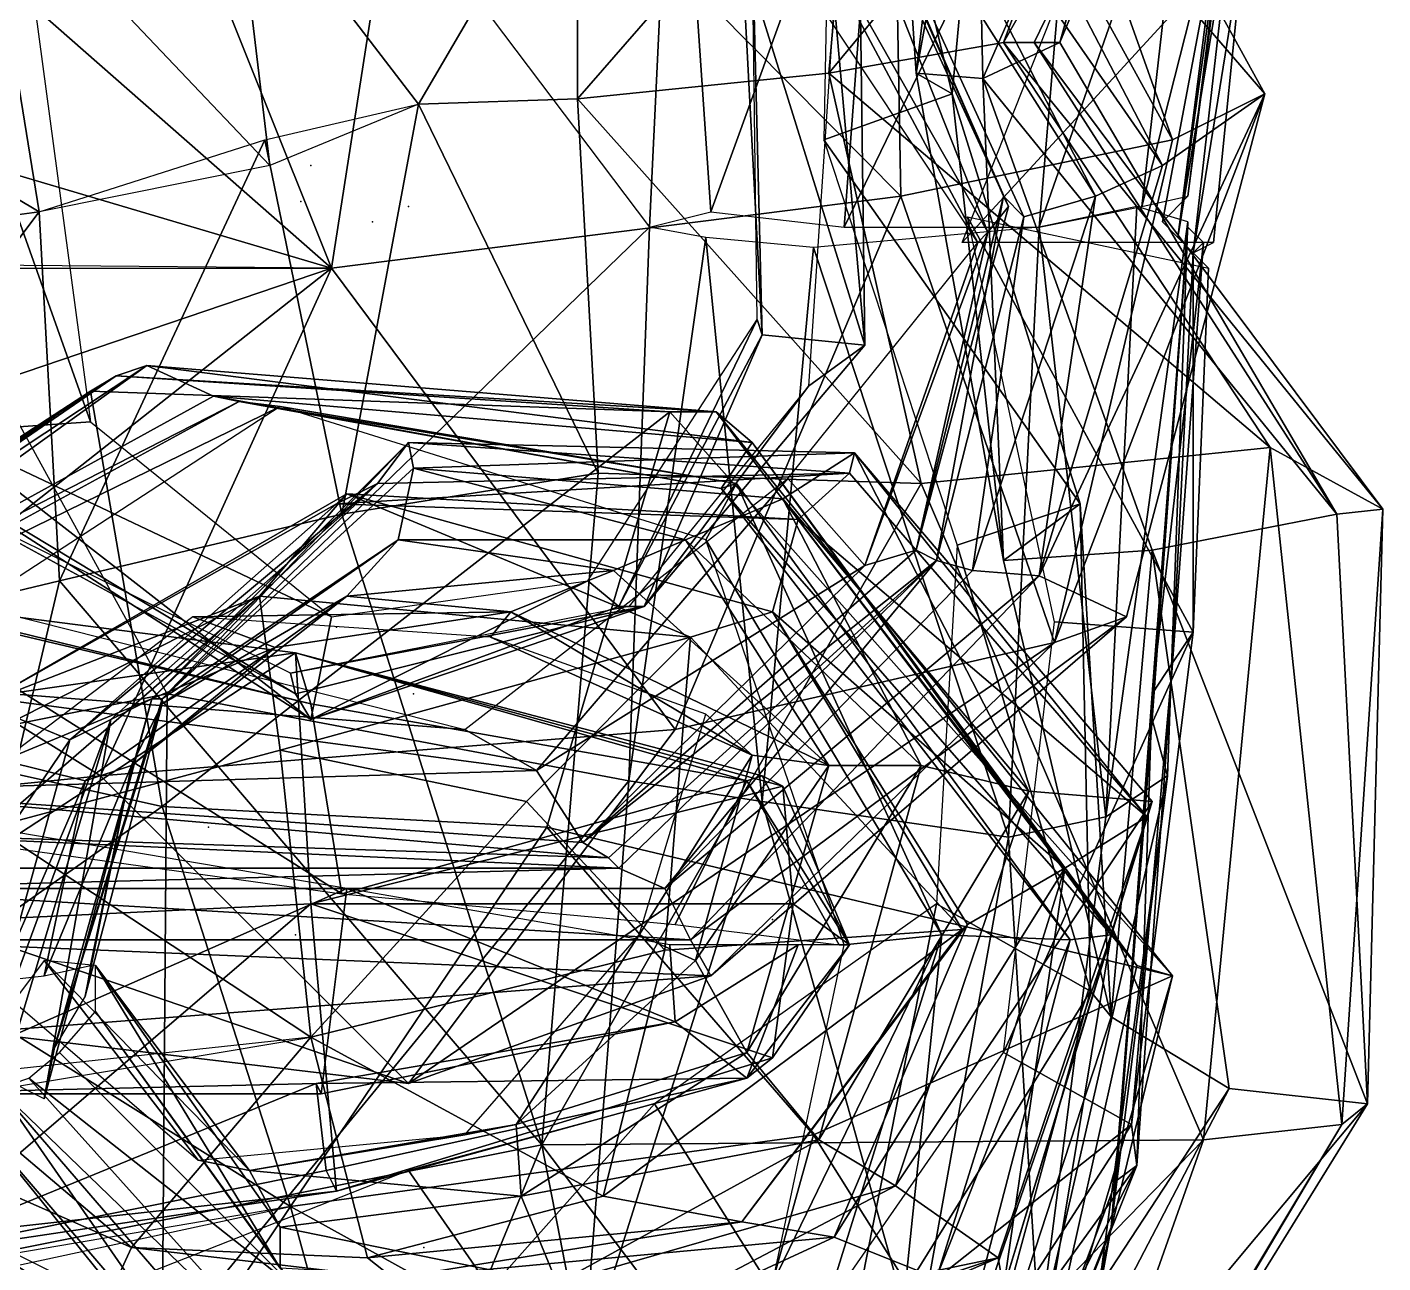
# Model space of a CAD drawing. Extents: x 4.9 to 9.1, y -6.1 to 13.5.
# Drawn here: x 7.308 to 7.7486, y 4.8101 to 5.2118 of the extents above; entities that cross this region are included whole.
import ezdxf

# ---------------------------------------------------------------- set-up
doc = ezdxf.new("R2010")
doc.units = 0
doc.layers.get('0').update_dxf_attribs({"linetype": 'CONTINUOUS'})

msp = doc.modelspace()

# ---------------------------------------------------------------- linework, layer by layer
at = {"color": 0}
for p in [(7.40024, 5.1668, -0.515), (7.40024, 5.1668, -0.51333), (7.39691, 5.15514, -0.46833), (7.39691, 5.15514, -0.46833), (7.43191, 5.15347, 0.91333), (7.43191, 5.15347, 0.91333), (7.43191, 5.15347, 0.91333), (7.43191, 5.15347, 0.91333), (7.42024, 5.14847, 0.68), (7.42024, 5.14847, 0.68), (7.40857, 5.0168, -2.505), (7.43357, 4.99513, 0.91167), (7.36691, 4.9518, -1.12), (7.36691, 4.9518, -1.12), (7.39191, 4.9318, -3.86333), (7.39191, 4.9318, -3.86333), (7.39191, 4.9318, -4.08667), (7.39857, 4.9318, -3.84833), (7.39857, 4.9318, -3.84833), (7.55024, 4.9218, -4.08667), (7.39524, 4.9168, -2.51333), (7.39524, 4.9168, -2.51333), (7.42191, 4.91513, -2.49833), (7.42191, 4.91513, -2.49833), (7.43691, 4.81513, -2.49)]:
    msp.add_point(p, dxfattribs=at)
for points in [[(7.61024, 5.3718, 1.23167), (7.58857, 5.3418, 1.33667), (7.68024, 5.17514, 1.32833)], [(7.59524, 5.32347, 1.17), (7.61024, 5.3718, 1.23167), (7.71024, 5.19014, 1.23167)], [(7.68024, 5.17514, 1.32833), (7.71024, 5.19014, 1.23167), (7.61024, 5.3718, 1.23167)], [(7.23857, 5.36013, 0.61833), (7.25191, 5.18014, 0.64833), (7.37191, 5.33013, 0.75667)], [(7.60857, 5.19014, -0.53333), (7.57024, 5.35013, -0.29833), (7.56691, 5.17514, -0.34333)], [(7.57024, 5.35013, -0.29833), (7.60857, 5.19014, -0.53333), (7.62191, 5.33347, -0.53333)], [(7.61524, 5.3518, -0.855), (7.58691, 5.34513, -0.68), (7.59691, 5.1968, -0.68833)], [(7.59691, 5.1968, -0.68833), (7.61857, 5.19514, -0.855), (7.61524, 5.3518, -0.855)], [(7.67857, 5.3318, -1.02667), (7.61524, 5.3518, -0.855), (7.61857, 5.19514, -0.855)], [(7.62191, 5.33347, -0.53333), (7.59691, 5.1968, -0.68833), (7.58691, 5.34513, -0.68)], [(7.58857, 5.3418, 1.33667), (7.43524, 5.31513, 1.51833), (7.59191, 5.1568, 1.49)], [(7.59191, 5.1568, 1.49), (7.68024, 5.17514, 1.32833), (7.58857, 5.3418, 1.33667)], [(7.59691, 5.1968, -0.68833), (7.62191, 5.33347, -0.53333), (7.60857, 5.19014, -0.53333)], [(7.61857, 5.19514, -0.855), (7.64357, 5.2068, -1.04333), (7.67857, 5.3318, -1.02667)], [(7.69357, 5.3268, -1.19), (7.67857, 5.3318, -1.02667), (7.64357, 5.2068, -1.04333)], [(7.51857, 5.3218, 0.70667), (7.37191, 5.33013, 0.75667), (7.51024, 5.1468, 0.70167)], [(7.62524, 5.2068, -1.24), (7.69357, 5.3268, -1.19), (7.63524, 5.2068, -1.18333)], [(7.69357, 5.3268, -1.19), (7.62524, 5.2068, -1.24), (7.66524, 5.31347, -1.30167)], [(7.64357, 5.2068, -1.04333), (7.63524, 5.2068, -1.18333), (7.69357, 5.3268, -1.19)], [(7.57191, 5.31847, 1.115), (7.59524, 5.32347, 1.17), (7.67691, 5.1668, 1.17167)], [(7.71024, 5.19014, 1.23167), (7.67691, 5.1668, 1.17167), (7.59524, 5.32347, 1.17)], [(7.51024, 5.1468, 0.70167), (7.53024, 5.1518, 0.68667), (7.51857, 5.3218, 0.70667)], [(7.58524, 5.30347, 0.66), (7.51857, 5.3218, 0.70667), (7.53024, 5.1518, 0.68667)], [(7.56024, 5.3068, 1.05833), (7.57191, 5.31847, 1.115), (7.65524, 5.1568, 1.115)], [(7.67691, 5.1668, 1.17167), (7.65524, 5.1568, 1.115), (7.57191, 5.31847, 1.115)], [(7.24691, 5.2218, 0.875), (7.26357, 5.20847, 1.00667), (7.35524, 5.3168, 0.985)], [(7.40691, 5.13347, 1.57833), (7.33357, 5.3168, 1.52833), (7.27024, 5.25347, 1.55333)], [(7.40691, 5.13347, 1.57833), (7.43524, 5.31513, 1.51833), (7.33357, 5.3168, 1.52833)], [(7.40691, 5.13347, 1.57833), (7.59191, 5.1568, 1.49), (7.43524, 5.31513, 1.51833)], [(7.56857, 5.1968, -1.32333), (7.66524, 5.31347, -1.30167), (7.62524, 5.2068, -1.24)], [(7.66524, 5.31347, -1.30167), (7.56857, 5.1968, -1.32333), (7.57691, 5.2918, -1.38)], [(7.55691, 5.30513, 1.005), (7.62024, 5.14514, 0.985), (7.53691, 5.2918, 0.96)], [(7.62024, 5.14514, 0.985), (7.55691, 5.30513, 1.005), (7.62691, 5.15347, 1.00667)], [(7.56024, 5.30513, 1.03167), (7.62691, 5.15347, 1.00667), (7.55691, 5.30513, 1.005)], [(7.56024, 5.3068, 1.05833), (7.62524, 5.1568, 1.03167), (7.56024, 5.30513, 1.03167)], [(7.62524, 5.1568, 1.03167), (7.56024, 5.3068, 1.05833), (7.63191, 5.15014, 1.05)], [(7.65524, 5.1568, 1.115), (7.63191, 5.15014, 1.05), (7.56024, 5.3068, 1.05833)], [(7.62691, 5.15347, 1.00667), (7.56024, 5.30513, 1.03167), (7.62524, 5.1568, 1.03167)], [(7.57357, 5.1468, 0.64667), (7.63691, 5.1468, 0.55167), (7.65024, 5.30513, 0.55667)], [(7.65024, 5.30513, 0.55667), (7.58524, 5.30347, 0.66), (7.57357, 5.1468, 0.64667)], [(7.68524, 5.28513, 0.45), (7.65024, 5.30513, 0.55667), (7.63691, 5.1468, 0.55167)], [(7.53024, 5.1518, 0.68667), (7.57357, 5.1468, 0.64667), (7.58524, 5.30347, 0.66)], [(7.48691, 5.18847, -1.36), (7.57691, 5.2918, -1.38), (7.56857, 5.1968, -1.32333)], [(7.57691, 5.2918, -1.38), (7.48691, 5.18847, -1.36), (7.48691, 5.27513, -1.415)], [(7.53691, 5.2918, 0.96), (7.61691, 5.1418, 0.98333), (7.52524, 5.28013, 0.93667)], [(7.61691, 5.1418, 0.98333), (7.53691, 5.2918, 0.96), (7.62024, 5.14514, 0.985)], [(7.63691, 5.1468, 0.55167), (7.67024, 5.15347, 0.43), (7.68524, 5.28513, 0.45)], [(7.70024, 5.2718, 0.26833), (7.68524, 5.28513, 0.45), (7.67024, 5.15347, 0.43)], [(7.43524, 5.1868, -1.35833), (7.37524, 5.26514, -1.42), (7.48691, 5.27513, -1.415)], [(7.43524, 5.1868, -1.35833), (7.48691, 5.27513, -1.415), (7.48691, 5.18847, -1.36)], [(7.67024, 5.15347, 0.43), (7.68524, 5.1568, 0.27333), (7.70024, 5.2718, 0.26833)], [(7.69857, 5.26347, 0.08), (7.70024, 5.2718, 0.26833), (7.68524, 5.1568, 0.27333)], [(7.15857, 5.24347, -1.33167), (7.29357, 5.26514, -1.40667), (7.31191, 5.1518, -1.34667)], [(7.38691, 5.1668, -1.36), (7.31191, 5.1518, -1.34667), (7.29357, 5.26514, -1.40667)], [(7.29357, 5.26514, -1.40667), (7.37524, 5.26514, -1.42), (7.38691, 5.1668, -1.36)], [(7.43524, 5.1868, -1.35833), (7.38691, 5.1668, -1.36), (7.37524, 5.26514, -1.42)], [(7.70357, 5.2418, -0.28667), (7.61191, 5.1418, -0.38333), (7.66191, 5.26847, -0.38833)], [(7.68191, 5.14347, -0.06), (7.69857, 5.26347, 0.08), (7.67691, 5.14847, 0.07333)], [(7.68524, 5.1568, 0.27333), (7.67691, 5.14847, 0.07333), (7.69857, 5.26347, 0.08)], [(7.69857, 5.26347, 0.08), (7.68191, 5.14347, -0.06), (7.69691, 5.26014, -0.06)], [(7.70024, 5.25514, -0.155), (7.69691, 5.26014, -0.06), (7.68191, 5.14347, -0.06)], [(7.40691, 5.13347, 1.57833), (7.27024, 5.25347, 1.55333), (7.22691, 5.1868, 1.56667)], [(7.68191, 5.14347, -0.06), (7.68691, 5.13847, -0.16333), (7.70024, 5.25514, -0.155)], [(7.70357, 5.2418, -0.28667), (7.70024, 5.25514, -0.155), (7.68691, 5.13847, -0.16333)], [(7.31191, 5.1518, -1.34667), (7.17691, 5.13347, -1.32333), (7.15857, 5.24347, -1.33167)], [(7.27357, 5.23847, 0.715), (7.30691, 5.24514, 0.58667), (7.32857, 5.08347, 0.58167)], [(7.32857, 5.08347, 0.58167), (7.28024, 5.08014, 0.72667), (7.27357, 5.23847, 0.715)], [(7.54357, 5.2418, 0.62667), (7.54024, 5.2368, 0.74), (7.54691, 5.1118, 0.74333)], [(7.54691, 5.1118, 0.74333), (7.54524, 5.1168, 0.625), (7.54357, 5.2418, 0.62667)], [(7.61191, 5.1418, -0.38333), (7.70357, 5.2418, -0.28667), (7.69357, 5.1418, -0.28667)], [(7.68691, 5.13847, -0.16333), (7.69357, 5.1418, -0.28667), (7.70357, 5.2418, -0.28667)], [(7.54024, 5.2368, 0.74), (7.57857, 5.23347, 0.885), (7.58024, 5.10847, 0.87667)], [(7.58024, 5.10847, 0.87667), (7.54691, 5.1118, 0.74333), (7.54024, 5.2368, 0.74)], [(7.57024, 5.22014, 0.98), (7.58024, 5.10847, 0.87667), (7.57857, 5.23347, 0.885)], [(7.58024, 5.10847, 0.87667), (7.57024, 5.22014, 0.98), (7.56191, 5.09514, 0.97333)], [(7.56857, 5.1968, -1.32333), (7.62524, 5.2068, -1.24), (7.71191, 5.07514, -1.28667)], [(7.61857, 5.19514, -0.855), (7.73357, 5.05347, -1.02333), (7.64357, 5.2068, -1.04333)], [(7.62524, 5.2068, -1.24), (7.63524, 5.2068, -1.18333), (7.74857, 5.05513, -1.185)], [(7.74857, 5.05513, -1.185), (7.71191, 5.07514, -1.28667), (7.62524, 5.2068, -1.24)], [(7.63524, 5.2068, -1.18333), (7.64357, 5.2068, -1.04333), (7.73357, 5.05347, -1.02333)], [(7.73357, 5.05347, -1.02333), (7.74857, 5.05513, -1.185), (7.63524, 5.2068, -1.18333)], [(7.48691, 5.18847, -1.36), (7.56857, 5.1968, -1.32333), (7.59857, 5.06347, -1.39333)], [(7.71191, 5.07514, -1.28667), (7.59857, 5.06347, -1.39333), (7.56857, 5.1968, -1.32333)], [(7.60857, 5.19014, -0.53333), (7.62524, 5.03847, -0.69), (7.59691, 5.1968, -0.68833)], [(7.61857, 5.19514, -0.855), (7.59691, 5.1968, -0.68833), (7.62524, 5.03847, -0.69)], [(7.62524, 5.03847, -0.69), (7.67357, 5.0418, -0.84333), (7.61857, 5.19514, -0.855)], [(7.73357, 5.05347, -1.02333), (7.61857, 5.19514, -0.855), (7.67357, 5.0418, -0.84333)], [(7.56691, 5.17514, -0.34333), (7.65024, 5.0568, -0.54333), (7.60857, 5.19014, -0.53333)], [(7.62524, 5.03847, -0.69), (7.60857, 5.19014, -0.53333), (7.65024, 5.0568, -0.54333)], [(7.71024, 5.19014, 1.23167), (7.63691, 5.03347, 1.16333), (7.67691, 5.1668, 1.17167)], [(7.63691, 5.03347, 1.16333), (7.71024, 5.19014, 1.23167), (7.66524, 5.02013, 1.24)], [(7.64191, 5.0118, 1.34833), (7.66524, 5.02013, 1.24), (7.71024, 5.19014, 1.23167)], [(7.71024, 5.19014, 1.23167), (7.68024, 5.17514, 1.32833), (7.64191, 5.0118, 1.34833)], [(7.40691, 5.13347, 1.57833), (7.22691, 5.1868, 1.56667), (7.21524, 5.13347, 1.56333)], [(7.43524, 5.1868, -1.35833), (7.41024, 5.05347, -1.41), (7.38524, 5.17514, -1.35833)], [(7.43524, 5.1868, -1.35833), (7.49357, 5.0668, -1.41667), (7.41024, 5.05347, -1.41)], [(7.43524, 5.1868, -1.35833), (7.48691, 5.18847, -1.36), (7.49357, 5.0668, -1.41667)], [(7.59857, 5.06347, -1.39333), (7.49357, 5.0668, -1.41667), (7.48691, 5.18847, -1.36)], [(7.20357, 4.96513, 0.63167), (7.35357, 4.99513, 0.74833), (7.25191, 5.18014, 0.64833)], [(7.38524, 5.17514, -1.35833), (7.31857, 5.0318, -1.40333), (7.31191, 5.1518, -1.34667)], [(7.31857, 5.0318, -1.40333), (7.38524, 5.17514, -1.35833), (7.41024, 5.05347, -1.41)], [(7.65024, 5.0568, -0.54333), (7.56691, 5.17514, -0.34333), (7.61024, 5.04347, -0.33833)], [(7.59191, 5.1568, 1.49), (7.64191, 5.0118, 1.34833), (7.68024, 5.17514, 1.32833)], [(7.65524, 5.1568, 1.115), (7.67691, 5.1668, 1.17167), (7.63691, 5.03347, 1.16333)], [(7.40691, 5.13347, 1.57833), (7.51857, 4.98347, 1.48333), (7.59191, 5.1568, 1.49)], [(7.64191, 5.0118, 1.34833), (7.59191, 5.1568, 1.49), (7.51857, 4.98347, 1.48333)], [(7.62524, 5.1568, 1.03167), (7.59691, 5.0418, 1.00667), (7.62691, 5.15347, 1.00667)], [(7.59691, 5.0418, 1.00667), (7.62524, 5.1568, 1.03167), (7.60357, 5.03847, 1.04)], [(7.63191, 5.15014, 1.05), (7.60357, 5.03847, 1.04), (7.62524, 5.1568, 1.03167)], [(7.63191, 5.15014, 1.05), (7.65524, 5.1568, 1.115), (7.61524, 5.03513, 1.11167)], [(7.63691, 5.03347, 1.16333), (7.61524, 5.03513, 1.11167), (7.65524, 5.1568, 1.115)], [(7.31191, 5.1518, -1.34667), (7.20024, 5.00347, -1.33333), (7.17357, 5.13347, -1.33167)], [(7.20024, 5.00347, -1.33333), (7.31191, 5.1518, -1.34667), (7.31857, 5.0318, -1.40333)], [(7.62024, 5.14514, 0.985), (7.62691, 5.15347, 1.00667), (7.59691, 5.0418, 1.00667)], [(7.60357, 5.03847, 1.04), (7.63191, 5.15014, 1.05), (7.60357, 5.03847, 1.05833)], [(7.61524, 5.03513, 1.11167), (7.60357, 5.03847, 1.05833), (7.63191, 5.15014, 1.05)], [(7.68691, 5.01513, -0.28833), (7.64191, 5.01847, -0.38833), (7.61357, 5.15014, -0.38167)], [(7.61357, 5.15014, -0.38167), (7.69191, 5.13347, -0.28333), (7.68691, 5.01513, -0.28833)], [(7.63691, 5.1468, 0.56), (7.65857, 4.95513, 0.44), (7.66857, 5.15347, 0.43833)], [(7.68524, 5.14847, 0.265), (7.66857, 5.15347, 0.43833), (7.65857, 4.95513, 0.44)], [(7.50357, 4.9668, 0.69667), (7.51024, 5.1468, 0.70167), (7.35357, 4.99513, 0.74833)], [(7.51024, 5.1468, 0.70167), (7.50357, 4.9668, 0.69667), (7.52857, 5.14347, 0.68667)], [(7.56357, 5.14014, 0.64667), (7.62691, 4.94847, 0.54667), (7.63691, 5.1468, 0.56)], [(7.65857, 4.95513, 0.44), (7.63691, 5.1468, 0.56), (7.62691, 4.94847, 0.54667)], [(7.65857, 4.95513, 0.44), (7.67857, 4.96847, 0.26), (7.68524, 5.14847, 0.265)], [(7.68524, 5.14847, 0.265), (7.67357, 4.9868, 0.08167), (7.68524, 5.1468, 0.07667)], [(7.67357, 4.9868, 0.08167), (7.68524, 5.14847, 0.265), (7.67857, 4.96847, 0.26)], [(7.68524, 5.1468, 0.07667), (7.67357, 4.99513, -0.06333), (7.69024, 5.1418, -0.065)], [(7.67357, 4.99513, -0.06333), (7.68524, 5.1468, 0.07667), (7.67357, 4.9868, 0.08167)], [(7.54691, 4.96013, 0.66667), (7.52857, 5.14347, 0.68667), (7.50357, 4.9668, 0.69667)], [(7.52857, 5.14347, 0.68667), (7.54691, 4.96013, 0.66667), (7.56357, 5.14014, 0.64667)], [(7.58024, 5.0368, 0.97667), (7.55524, 5.06513, 0.94), (7.61691, 5.1418, 0.98333)], [(7.61691, 5.1418, 0.98333), (7.62024, 5.14514, 0.985), (7.58024, 5.0368, 0.97667)], [(7.59691, 5.0418, 1.00667), (7.58024, 5.0368, 0.97667), (7.62024, 5.14514, 0.985)], [(7.68024, 5.00513, -0.16833), (7.69024, 5.1418, -0.065), (7.67357, 4.99513, -0.06333)], [(7.69024, 5.1418, -0.065), (7.68024, 5.00513, -0.16833), (7.68691, 5.13847, -0.16333)], [(7.62691, 4.94847, 0.54667), (7.56357, 5.14014, 0.64667), (7.54691, 4.96013, 0.66667)], [(7.68691, 5.01513, -0.28833), (7.68691, 5.13847, -0.16333), (7.68024, 5.00513, -0.16833)], [(7.68691, 5.13847, -0.16333), (7.68691, 5.01513, -0.28833), (7.69191, 5.13347, -0.28333)], [(7.40691, 5.13347, 1.57833), (7.20691, 5.13514, 1.56167), (7.22524, 5.0718, 1.555)], [(7.40691, 5.13347, 1.57833), (7.22524, 5.0718, 1.555), (7.25691, 5.01513, 1.54333)], [(7.40691, 5.13347, 1.57833), (7.25691, 5.01513, 1.54333), (7.33191, 4.96847, 1.51667)], [(7.40691, 5.13347, 1.57833), (7.33191, 4.96847, 1.51667), (7.51857, 4.98347, 1.48333)], [(7.50024, 5.02347, 0.75667), (7.49024, 5.0318, 0.605), (7.54524, 5.1168, 0.625)], [(7.54524, 5.1168, 0.625), (7.54691, 5.1118, 0.74333), (7.50024, 5.02347, 0.75667)], [(7.50857, 5.02347, 0.86167), (7.50024, 5.02347, 0.75667), (7.54691, 5.1118, 0.74333)], [(7.54691, 5.1118, 0.74333), (7.58024, 5.10847, 0.87667), (7.50857, 5.02347, 0.86167)], [(7.56191, 5.09514, 0.97333), (7.50857, 5.02347, 0.86167), (7.58024, 5.10847, 0.87667)], [(7.33691, 5.09847, -1.65833), (7.34691, 5.1018, -1.83833), (7.20357, 5.0068, -1.80833)], [(7.21691, 5.00847, -2.05667), (7.20357, 5.0068, -1.80833), (7.34691, 5.1018, -1.83833)], [(7.34691, 5.1018, -1.83833), (7.36857, 5.0918, -2.055), (7.21691, 5.00847, -2.05667)], [(7.34691, 5.1018, -1.83833), (7.33691, 5.09847, -1.65833), (7.53191, 5.0868, -1.65167)], [(7.53191, 5.0868, -1.65167), (7.54357, 5.0768, -1.835), (7.34691, 5.1018, -1.83833)], [(7.36857, 5.0918, -2.055), (7.34691, 5.1018, -1.83833), (7.54357, 5.0768, -1.835)], [(7.32857, 5.09347, -1.45833), (7.33691, 5.09847, -1.65833), (7.19024, 5.00347, -1.59833)], [(7.20357, 5.0068, -1.80833), (7.19024, 5.00347, -1.59833), (7.33691, 5.09847, -1.65833)], [(7.33691, 5.09847, -1.65833), (7.32857, 5.09347, -1.45833), (7.51691, 5.0868, -1.47)], [(7.51691, 5.0868, -1.47), (7.53191, 5.0868, -1.65167), (7.33691, 5.09847, -1.65833)], [(7.35191, 4.95847, -1.52667), (7.32857, 5.09347, -1.45833), (7.18691, 4.99513, -1.38)], [(7.19024, 5.00347, -1.59833), (7.18691, 4.99513, -1.38), (7.32857, 5.09347, -1.45833)], [(7.35191, 4.95847, -1.52667), (7.51691, 5.0868, -1.47), (7.32857, 5.09347, -1.45833)], [(7.50857, 5.02347, 0.86167), (7.56191, 5.09514, 0.97333), (7.50357, 5.02347, 0.95167)], [(7.37691, 5.09014, -2.25667), (7.21691, 5.00847, -2.05667), (7.36857, 5.0918, -2.055)], [(7.21691, 5.00847, -2.05667), (7.37691, 5.09014, -2.25667), (7.23024, 5.01013, -2.25833)], [(7.39024, 5.08847, -2.505), (7.23024, 5.01013, -2.25833), (7.37691, 5.09014, -2.25667)], [(7.23024, 5.01013, -2.25833), (7.39024, 5.08847, -2.505), (7.25191, 4.99847, -2.47167)], [(7.54357, 5.0768, -1.835), (7.53357, 5.0618, -2.00833), (7.36857, 5.0918, -2.055)], [(7.37691, 5.09014, -2.25667), (7.36857, 5.0918, -2.055), (7.53357, 5.0618, -2.00833)], [(7.53357, 5.0618, -2.00833), (7.53857, 5.06347, -2.18333), (7.37691, 5.09014, -2.25667)], [(7.39024, 5.08847, -2.505), (7.37691, 5.09014, -2.25667), (7.53857, 5.06347, -2.18333)], [(7.53857, 5.06347, -2.18333), (7.52857, 5.04513, -2.285), (7.39024, 5.08847, -2.505)], [(7.51691, 5.0868, -1.47), (7.35191, 4.95847, -1.52667), (7.47691, 4.9518, -1.53167)], [(7.47691, 4.9518, -1.53167), (7.68024, 4.90347, -1.39667), (7.51691, 5.0868, -1.47)], [(7.53191, 5.0868, -1.65167), (7.51691, 5.0868, -1.47), (7.68024, 4.90347, -1.39667)], [(7.68024, 4.90347, -1.39667), (7.66857, 4.9068, -1.63167), (7.53191, 5.0868, -1.65167)], [(7.54357, 5.0768, -1.835), (7.53191, 5.0868, -1.65167), (7.66857, 4.9068, -1.63167)], [(7.26524, 5.07347, 0.86667), (7.28024, 5.08014, 0.72667), (7.40024, 4.9868, 0.75)], [(7.28024, 5.08014, 0.72667), (7.32857, 5.08347, 0.58167), (7.40691, 5.02013, 0.59667)], [(7.40691, 5.02013, 0.59667), (7.40024, 4.9868, 0.75), (7.28024, 5.08014, 0.72667)], [(7.42191, 5.06347, -2.92833), (7.43191, 5.0768, -3.085), (7.34857, 4.99347, -3.09833)], [(7.35191, 4.99347, -3.25167), (7.34857, 4.99347, -3.09833), (7.43191, 5.0768, -3.085)], [(7.43191, 5.0768, -3.085), (7.43357, 5.06847, -3.25667), (7.35191, 4.99347, -3.25167)], [(7.43191, 5.0768, -3.085), (7.42191, 5.06347, -2.92833), (7.57524, 5.0668, -2.92833)], [(7.57524, 5.0668, -2.92833), (7.57691, 5.07347, -3.09333), (7.43191, 5.0768, -3.085)], [(7.43357, 5.06847, -3.25667), (7.43191, 5.0768, -3.085), (7.57691, 5.07347, -3.09333)], [(7.53357, 5.0618, -2.00833), (7.54357, 5.0768, -1.835), (7.66024, 4.9168, -1.785)], [(7.66857, 4.9068, -1.63167), (7.66024, 4.9168, -1.785), (7.54357, 5.0768, -1.835)], [(7.28191, 5.0568, 1.00333), (7.26524, 5.07347, 0.86667), (7.39524, 4.99513, 0.865)], [(7.40024, 4.9868, 0.75), (7.39524, 4.99513, 0.865), (7.26524, 5.07347, 0.86667)], [(7.57691, 5.07347, -3.09333), (7.55357, 5.05847, -3.255), (7.43357, 5.06847, -3.25667)], [(7.57691, 5.07347, -3.09333), (7.63357, 4.96347, -3.275), (7.55357, 5.05847, -3.255)], [(7.57691, 5.07347, -3.09333), (7.57524, 5.0668, -2.92833), (7.67191, 4.95513, -2.90833)], [(7.67191, 4.95513, -2.90833), (7.67357, 4.96013, -3.1), (7.57691, 5.07347, -3.09333)], [(7.63357, 4.96347, -3.275), (7.57691, 5.07347, -3.09333), (7.67357, 4.96013, -3.1)], [(7.59857, 5.06347, -1.39333), (7.71191, 5.07514, -1.28667), (7.69024, 4.85013, -1.31667)], [(7.73524, 4.85513, -1.19833), (7.69024, 4.85013, -1.31667), (7.71191, 5.07514, -1.28667)], [(7.71191, 5.07514, -1.28667), (7.74857, 5.05513, -1.185), (7.73524, 4.85513, -1.19833)], [(7.42857, 5.04513, -3.42667), (7.35191, 4.99347, -3.25167), (7.43357, 5.06847, -3.25667)], [(7.57524, 5.0668, -2.92833), (7.40857, 5.0568, -2.76167), (7.55857, 5.0518, -2.76167)], [(7.40857, 5.0568, -2.76167), (7.57524, 5.0668, -2.92833), (7.42191, 5.06347, -2.92833)], [(7.47524, 4.84847, -1.42167), (7.41024, 5.05347, -1.41), (7.49357, 5.0668, -1.41667)], [(7.43357, 5.06847, -3.25667), (7.52191, 5.04513, -3.43), (7.42857, 5.04513, -3.42667)], [(7.52191, 5.04513, -3.43), (7.43357, 5.06847, -3.25667), (7.55357, 5.05847, -3.255)], [(7.49357, 5.0668, -1.41667), (7.59857, 5.06347, -1.39333), (7.47524, 4.84847, -1.42167)], [(7.55857, 5.0518, -2.76167), (7.67191, 4.95513, -2.90833), (7.57524, 5.0668, -2.92833)], [(7.42191, 5.06347, -2.92833), (7.32191, 4.98013, -2.75667), (7.40857, 5.0568, -2.76167)], [(7.32191, 4.98013, -2.75667), (7.42191, 5.06347, -2.92833), (7.33524, 4.9868, -2.92333)], [(7.34857, 4.99347, -3.09833), (7.33524, 4.9868, -2.92333), (7.42191, 5.06347, -2.92833)], [(7.47357, 4.97013, 0.96333), (7.45024, 4.98347, 0.85333), (7.55524, 5.06513, 0.94)], [(7.55524, 5.06513, 0.94), (7.58024, 5.0368, 0.97667), (7.47357, 4.97013, 0.96333)], [(7.69024, 4.85013, -1.31667), (7.47524, 4.84847, -1.42167), (7.59857, 5.06347, -1.39333)], [(7.52857, 5.04513, -2.285), (7.53857, 5.06347, -2.18333), (7.60524, 4.9168, -2.14667)], [(7.53857, 5.06347, -2.18333), (7.53357, 5.0618, -2.00833), (7.64691, 4.91513, -1.98167)], [(7.64691, 4.91513, -1.98167), (7.60524, 4.9168, -2.14667), (7.53857, 5.06347, -2.18333)], [(7.38357, 5.0268, -2.41333), (7.41191, 5.06013, -2.595), (7.29357, 4.9918, -2.57333)], [(7.40857, 5.0568, -2.76167), (7.29357, 4.9918, -2.57333), (7.41191, 5.06013, -2.595)], [(7.41191, 5.06013, -2.595), (7.38357, 5.0268, -2.41333), (7.52357, 5.01347, -2.405)], [(7.41191, 5.06013, -2.595), (7.55857, 5.0518, -2.76167), (7.40857, 5.0568, -2.76167)], [(7.52357, 5.01347, -2.405), (7.55024, 5.0218, -2.59667), (7.41191, 5.06013, -2.595)], [(7.55857, 5.0518, -2.76167), (7.41191, 5.06013, -2.595), (7.55024, 5.0218, -2.59667)], [(7.55357, 5.05847, -3.255), (7.59857, 4.9718, -3.435), (7.52191, 5.04513, -3.43)], [(7.66024, 4.9168, -1.785), (7.64691, 4.91513, -1.98167), (7.53357, 5.0618, -2.00833)], [(7.59857, 4.9718, -3.435), (7.55357, 5.05847, -3.255), (7.63357, 4.96347, -3.275)], [(7.39524, 4.99513, 0.865), (7.39357, 5.0018, 0.96167), (7.28191, 5.0568, 1.00333)], [(7.29357, 4.9918, -2.57333), (7.40857, 5.0568, -2.76167), (7.32191, 4.98013, -2.75667)], [(7.41024, 5.05347, -1.41), (7.47524, 4.84847, -1.42167), (7.31857, 5.0318, -1.40333)], [(7.61024, 5.04347, -0.33833), (7.65357, 4.89847, -0.54167), (7.65024, 5.0568, -0.54333)], [(7.65024, 5.0568, -0.54333), (7.66024, 4.89013, -0.69833), (7.62524, 5.03847, -0.69)], [(7.66024, 4.89013, -0.69833), (7.65024, 5.0568, -0.54333), (7.65357, 4.89847, -0.54167)], [(7.67357, 5.0418, -0.84333), (7.74357, 4.8618, -1.00667), (7.73357, 5.05347, -1.02333)], [(7.74857, 5.05513, -1.185), (7.73357, 5.05347, -1.02333), (7.74357, 4.8618, -1.00667)], [(7.74357, 4.8618, -1.00667), (7.73524, 4.85513, -1.19833), (7.74857, 5.05513, -1.185)], [(7.55024, 5.0218, -2.59667), (7.64524, 4.93847, -2.75167), (7.55857, 5.0518, -2.76167)], [(7.67191, 4.95513, -2.90833), (7.55857, 5.0518, -2.76167), (7.64524, 4.93847, -2.75167)], [(7.35191, 4.99347, -3.25167), (7.42857, 5.04513, -3.42667), (7.35191, 4.9918, -3.41)], [(7.41191, 5.0268, -3.57333), (7.35191, 4.9918, -3.41), (7.42857, 5.04513, -3.42667)], [(7.42857, 5.04513, -3.42667), (7.49857, 5.03513, -3.57167), (7.41191, 5.0268, -3.57333)], [(7.49857, 5.03513, -3.57167), (7.42857, 5.04513, -3.42667), (7.52191, 5.04513, -3.43)], [(7.52191, 5.04513, -3.43), (7.56857, 4.9718, -3.56833), (7.49857, 5.03513, -3.57167)], [(7.56857, 4.9718, -3.56833), (7.52191, 5.04513, -3.43), (7.59857, 4.9718, -3.435)], [(7.60524, 4.9168, -2.14667), (7.57357, 4.91347, -2.215), (7.52857, 5.04513, -2.285)], [(7.58024, 5.0368, 0.97667), (7.59691, 5.0418, 1.00667), (7.48857, 4.9468, 1.01167)], [(7.60357, 5.03847, 1.04), (7.48857, 4.9468, 1.01167), (7.59691, 5.0418, 1.00667)], [(7.65357, 4.89847, -0.54167), (7.61024, 5.04347, -0.33833), (7.60357, 4.9268, -0.33833)], [(7.67357, 5.0418, -0.84333), (7.62524, 5.03847, -0.69), (7.66024, 4.89013, -0.69833)], [(7.66024, 4.89013, -0.69833), (7.69857, 4.8668, -0.83333), (7.67357, 5.0418, -0.84333)], [(7.74357, 4.8618, -1.00667), (7.67357, 5.0418, -0.84333), (7.69857, 4.8668, -0.83333)], [(7.48857, 4.9468, 1.01167), (7.47357, 4.97013, 0.96333), (7.58024, 5.0368, 0.97667)], [(7.48857, 4.9468, 1.01167), (7.60357, 5.03847, 1.04), (7.49691, 4.9418, 1.03833)], [(7.60357, 5.03847, 1.05833), (7.49691, 4.9418, 1.03833), (7.60357, 5.03847, 1.04)], [(7.49691, 4.9418, 1.03833), (7.60357, 5.03847, 1.05833), (7.50024, 4.93847, 1.06333)], [(7.51524, 4.9318, 1.115), (7.50024, 4.93847, 1.06333), (7.60357, 5.03847, 1.05833)], [(7.60357, 5.03847, 1.05833), (7.61524, 5.03513, 1.11167), (7.51524, 4.9318, 1.115)], [(7.31857, 5.0318, -1.40333), (7.26524, 4.8068, -1.36), (7.20024, 5.00347, -1.33333)], [(7.26524, 4.8068, -1.36), (7.31857, 5.0318, -1.40333), (7.47524, 4.84847, -1.42167)], [(7.49024, 5.0318, 0.605), (7.50024, 5.02347, 0.75667), (7.40024, 4.9868, 0.75)], [(7.40024, 4.9868, 0.75), (7.40691, 5.02013, 0.59667), (7.49024, 5.0318, 0.605)], [(7.46524, 5.0218, -3.725), (7.41191, 5.0268, -3.57333), (7.49857, 5.03513, -3.57167)], [(7.46524, 5.0218, -3.725), (7.49857, 5.03513, -3.57167), (7.56857, 4.9718, -3.56833)], [(7.63691, 5.03347, 1.16333), (7.51524, 4.9318, 1.115), (7.61524, 5.03513, 1.11167)], [(7.51524, 4.9318, 1.115), (7.63691, 5.03347, 1.16333), (7.52357, 4.91513, 1.17)], [(7.66524, 5.02013, 1.24), (7.52357, 4.91513, 1.17), (7.63691, 5.03347, 1.16333)], [(7.41024, 4.93013, -3.71167), (7.25691, 5.0268, -3.88667), (7.24191, 4.95347, -3.81167)], [(7.25191, 5.0268, -4.005), (7.40024, 4.9918, -3.84667), (7.39524, 5.00847, -3.97667)], [(7.39524, 5.00847, -3.97667), (7.25524, 4.98847, -4.07167), (7.25191, 5.0268, -4.005)], [(7.40024, 4.9918, -3.84667), (7.25191, 5.0268, -4.005), (7.25691, 5.0268, -3.88667)], [(7.25691, 5.0268, -3.88667), (7.41024, 4.93013, -3.71167), (7.40024, 4.9918, -3.84667)], [(7.26024, 4.99847, 0.90833), (7.27857, 5.0268, 0.85667), (7.45024, 4.98347, 0.85333)], [(7.29691, 4.9518, -2.33333), (7.38357, 5.0268, -2.41333), (7.26857, 4.96847, -2.425)], [(7.29357, 4.9918, -2.57333), (7.26857, 4.96847, -2.425), (7.38357, 5.0268, -2.41333)], [(7.38357, 5.0268, -2.41333), (7.29691, 4.9518, -2.33333), (7.39024, 4.9768, -2.32333)], [(7.35191, 4.9918, -3.41), (7.41191, 5.0268, -3.57333), (7.34191, 4.9718, -3.57833)], [(7.38857, 5.01013, -3.715), (7.34191, 4.9718, -3.57833), (7.41191, 5.0268, -3.57333)], [(7.39024, 4.9768, -2.32333), (7.52357, 5.01347, -2.405), (7.38357, 5.0268, -2.41333)], [(7.41191, 5.0268, -3.57333), (7.46524, 5.0218, -3.725), (7.38857, 5.01013, -3.715)], [(7.50857, 5.02347, 0.86167), (7.50357, 5.02347, 0.95167), (7.39357, 5.0018, 0.96167)], [(7.39357, 5.0018, 0.96167), (7.39524, 4.99513, 0.865), (7.50857, 5.02347, 0.86167)], [(7.40024, 4.9868, 0.75), (7.50857, 5.02347, 0.86167), (7.39524, 4.99513, 0.865)], [(7.50857, 5.02347, 0.86167), (7.40024, 4.9868, 0.75), (7.50024, 5.02347, 0.75667)], [(7.38857, 5.01013, -3.715), (7.36191, 5.02013, -3.835), (7.30024, 4.97347, -3.80333)], [(7.36191, 5.02013, -3.835), (7.38857, 5.01013, -3.715), (7.46524, 5.0218, -3.725)], [(7.46524, 5.0218, -3.725), (7.45857, 5.01347, -3.825), (7.36191, 5.02013, -3.835)], [(7.45857, 5.01347, -3.825), (7.46524, 5.0218, -3.725), (7.54357, 4.97513, -3.73)], [(7.56857, 4.9718, -3.56833), (7.54357, 4.97513, -3.73), (7.46524, 5.0218, -3.725)], [(7.55024, 5.0218, -2.59667), (7.52357, 5.01347, -2.405), (7.61191, 4.91847, -2.41833)], [(7.52357, 4.91513, 1.17), (7.66524, 5.02013, 1.24), (7.53024, 4.90347, 1.25)], [(7.64191, 5.0118, 1.34833), (7.53024, 4.90347, 1.25), (7.66524, 5.02013, 1.24)], [(7.61191, 4.91847, -2.41833), (7.61357, 4.92013, -2.56), (7.55024, 5.0218, -2.59667)], [(7.64524, 4.93847, -2.75167), (7.55024, 5.0218, -2.59667), (7.61357, 4.92013, -2.56)], [(7.68691, 5.01513, -0.28833), (7.62524, 4.87847, -0.40333), (7.64191, 5.01847, -0.38833)], [(7.18357, 4.95347, 1.41333), (7.33191, 4.96847, 1.51667), (7.25691, 5.01513, 1.54333)], [(7.62524, 4.87847, -0.40333), (7.68691, 5.01513, -0.28833), (7.66691, 4.85513, -0.29667)], [(7.68024, 5.00513, -0.16833), (7.66691, 4.85513, -0.29667), (7.68691, 5.01513, -0.28833)], [(7.30024, 4.97347, -3.80333), (7.32691, 4.9668, -3.69333), (7.38857, 5.01013, -3.715)], [(7.34191, 4.9718, -3.57833), (7.38857, 5.01013, -3.715), (7.32691, 4.9668, -3.69333)], [(7.52357, 5.01347, -2.405), (7.39024, 4.9768, -2.32333), (7.47024, 4.96013, -2.3)], [(7.53024, 4.90347, 1.25), (7.64191, 5.0118, 1.34833), (7.43191, 4.86847, 1.355)], [(7.51857, 4.98347, 1.48333), (7.43191, 4.86847, 1.355), (7.64191, 5.0118, 1.34833)], [(7.54357, 4.97513, -3.73), (7.52857, 4.98847, -3.8), (7.45857, 5.01347, -3.825)], [(7.52357, 5.01347, -2.405), (7.47024, 4.96013, -2.3), (7.51524, 4.9118, -2.29333)], [(7.51524, 4.9118, -2.29333), (7.61191, 4.91847, -2.41833), (7.52357, 5.01347, -2.405)], [(7.25524, 4.98847, -4.07167), (7.39524, 5.00847, -3.97667), (7.39524, 5.00847, -4.07667)], [(7.39524, 5.00847, -4.07667), (7.26024, 4.92013, -4.09667), (7.25524, 4.98847, -4.07167)], [(7.26024, 4.92013, -4.09667), (7.39524, 5.00847, -4.07667), (7.40024, 4.9268, -4.12667)], [(7.39524, 5.00847, -3.97667), (7.54191, 4.9668, -3.825), (7.54691, 4.96847, -3.97833)], [(7.39524, 5.00847, -4.07667), (7.54691, 4.96847, -3.97833), (7.55357, 4.96513, -4.06833)], [(7.55357, 4.96513, -4.06833), (7.40024, 4.9268, -4.12667), (7.39524, 5.00847, -4.07667)], [(7.54691, 4.96847, -3.97833), (7.39524, 5.00847, -4.07667), (7.39524, 5.00847, -3.97667)], [(7.54191, 4.9668, -3.825), (7.39524, 5.00847, -3.97667), (7.40024, 4.9918, -3.84667)], [(7.66691, 4.85513, -0.29667), (7.68024, 5.00513, -0.16833), (7.66857, 4.8418, -0.18167)], [(7.67357, 4.99513, -0.06333), (7.66857, 4.8418, -0.18167), (7.68024, 5.00513, -0.16833)], [(7.24857, 4.96347, 0.97167), (7.26024, 4.99847, 0.90833), (7.47357, 4.97013, 0.96333)], [(7.45024, 4.98347, 0.85333), (7.47357, 4.97013, 0.96333), (7.26024, 4.99847, 0.90833)], [(7.18691, 4.99513, -1.38), (7.27357, 4.90347, -1.48), (7.35191, 4.95847, -1.52667)], [(7.35357, 4.99513, 0.74833), (7.20357, 4.96513, 0.63167), (7.35191, 4.7818, 0.69333)], [(7.32191, 4.98013, -2.75667), (7.23857, 4.8568, -2.57167), (7.29357, 4.9918, -2.57333)], [(7.33524, 4.9868, -2.92333), (7.34857, 4.99347, -3.09833), (7.31357, 4.86347, -3.08833)], [(7.31691, 4.88013, -3.25), (7.31357, 4.86347, -3.08833), (7.34857, 4.99347, -3.09833)], [(7.34857, 4.99347, -3.09833), (7.35191, 4.99347, -3.25167), (7.31691, 4.88013, -3.25)], [(7.35191, 4.9918, -3.41), (7.31691, 4.88013, -3.25), (7.35191, 4.99347, -3.25167)], [(7.31691, 4.88013, -3.25), (7.35191, 4.9918, -3.41), (7.32691, 4.8968, -3.40167)], [(7.34191, 4.9718, -3.57833), (7.32691, 4.8968, -3.40167), (7.35191, 4.9918, -3.41)], [(7.35357, 4.99513, 0.74833), (7.35191, 4.7818, 0.69333), (7.50357, 4.9668, 0.69667)], [(7.54191, 4.9668, -3.825), (7.40024, 4.9918, -3.84667), (7.41024, 4.93013, -3.71167)], [(7.66857, 4.8418, -0.18167), (7.67357, 4.99513, -0.06333), (7.66191, 4.8368, -0.06667)], [(7.67357, 4.9868, 0.08167), (7.66191, 4.8368, -0.06667), (7.67357, 4.99513, -0.06333)], [(7.54357, 4.97513, -3.73), (7.50691, 4.9168, -3.84667), (7.52857, 4.98847, -3.8)], [(7.33524, 4.9868, -2.92333), (7.28857, 4.86013, -2.755), (7.32191, 4.98013, -2.75667)], [(7.28857, 4.86013, -2.755), (7.33524, 4.9868, -2.92333), (7.30024, 4.87013, -2.91333)], [(7.31357, 4.86347, -3.08833), (7.30024, 4.87013, -2.91333), (7.33524, 4.9868, -2.92333)], [(7.43191, 4.86847, 1.355), (7.51857, 4.98347, 1.48333), (7.33191, 4.96847, 1.51667)], [(7.66191, 4.8368, -0.06667), (7.67357, 4.9868, 0.08167), (7.66024, 4.8218, 0.07333)], [(7.67857, 4.96847, 0.26), (7.66024, 4.8218, 0.07333), (7.67357, 4.9868, 0.08167)], [(7.23857, 4.8568, -2.57167), (7.32191, 4.98013, -2.75667), (7.28857, 4.86013, -2.755)], [(7.40024, 4.88347, -2.27833), (7.39024, 4.9768, -2.32333), (7.29691, 4.9518, -2.33333)], [(7.40024, 4.88347, -2.27833), (7.47024, 4.96013, -2.3), (7.39024, 4.9768, -2.32333)], [(7.50691, 4.9168, -3.84667), (7.54357, 4.97513, -3.73), (7.52524, 4.90847, -3.74167)], [(7.56857, 4.9718, -3.56833), (7.52524, 4.90847, -3.74167), (7.54357, 4.97513, -3.73)], [(7.47357, 4.97013, 0.96333), (7.48857, 4.9468, 1.01167), (7.24857, 4.96347, 0.97167)], [(7.32691, 4.9668, -3.69333), (7.30024, 4.97347, -3.80333), (7.29857, 4.9018, -3.76)], [(7.31357, 4.90347, -3.69), (7.32857, 4.9068, -3.55667), (7.34191, 4.9718, -3.57833)], [(7.34191, 4.9718, -3.57833), (7.32691, 4.9668, -3.69333), (7.31357, 4.90347, -3.69)], [(7.32691, 4.8968, -3.40167), (7.34191, 4.9718, -3.57833), (7.32857, 4.9068, -3.55667)], [(7.52524, 4.90847, -3.74167), (7.56857, 4.9718, -3.56833), (7.54191, 4.87847, -3.58)], [(7.54191, 4.87847, -3.58), (7.59857, 4.9718, -3.435), (7.56524, 4.85013, -3.43333)], [(7.59857, 4.9718, -3.435), (7.54191, 4.87847, -3.58), (7.56857, 4.9718, -3.56833)], [(7.63357, 4.96347, -3.275), (7.56524, 4.85013, -3.43333), (7.59857, 4.9718, -3.435)], [(7.33191, 4.96847, 1.51667), (7.18357, 4.95347, 1.41333), (7.43191, 4.86847, 1.355)], [(7.21357, 4.67013, 0.575), (7.35191, 4.7818, 0.69333), (7.20357, 4.96513, 0.63167)], [(7.29857, 4.9018, -3.76), (7.31357, 4.90347, -3.69), (7.32691, 4.9668, -3.69333)], [(7.48857, 4.77513, 0.65), (7.50357, 4.9668, 0.69667), (7.35191, 4.7818, 0.69333)], [(7.40024, 4.9268, -4.12667), (7.55357, 4.96513, -4.06833), (7.55691, 4.9268, -4.09167)], [(7.41024, 4.93013, -3.71167), (7.51857, 4.92013, -3.74167), (7.54191, 4.9668, -3.825)], [(7.50357, 4.9668, 0.69667), (7.48857, 4.77513, 0.65), (7.54691, 4.96013, 0.66667)], [(7.57191, 4.91347, -4.055), (7.54191, 4.9668, -3.825), (7.51857, 4.92013, -3.74167)], [(7.57524, 4.91347, -3.99), (7.54691, 4.96847, -3.97833), (7.54191, 4.9668, -3.825)], [(7.54191, 4.9668, -3.825), (7.57191, 4.91347, -4.055), (7.57524, 4.91347, -3.99)], [(7.57524, 4.91347, -3.99), (7.55357, 4.96513, -4.06833), (7.54691, 4.96847, -3.97833)], [(7.57524, 4.91347, -3.99), (7.55691, 4.9268, -4.09167), (7.55357, 4.96513, -4.06833)], [(7.63691, 4.7868, 0.44333), (7.65524, 4.79347, 0.27), (7.67857, 4.96847, 0.26)], [(7.67857, 4.96847, 0.26), (7.65857, 4.95513, 0.44), (7.63691, 4.7868, 0.44333)], [(7.66024, 4.8218, 0.07333), (7.67857, 4.96847, 0.26), (7.65524, 4.79347, 0.27)], [(7.24857, 4.96347, 0.97167), (7.49691, 4.9418, 1.03833), (7.24357, 4.95013, 1.01)], [(7.49691, 4.9418, 1.03833), (7.24857, 4.96347, 0.97167), (7.48857, 4.9468, 1.01167)], [(7.56524, 4.85013, -3.43333), (7.63357, 4.96347, -3.275), (7.59024, 4.83513, -3.27833)], [(7.67357, 4.96013, -3.1), (7.59024, 4.83513, -3.27833), (7.63357, 4.96347, -3.275)], [(7.41191, 4.9318, -3.71333), (7.24524, 4.96013, -3.81833), (7.26024, 4.86513, -3.88)], [(7.39357, 4.82847, -1.515), (7.35191, 4.95847, -1.52667), (7.27357, 4.90347, -1.48)], [(7.39357, 4.82847, -1.515), (7.47691, 4.9518, -1.53167), (7.35191, 4.95847, -1.52667)], [(7.40024, 4.88347, -2.27833), (7.51524, 4.9118, -2.29333), (7.47024, 4.96013, -2.3)], [(7.59691, 4.7818, 0.55667), (7.54691, 4.96013, 0.66667), (7.48857, 4.77513, 0.65)], [(7.54691, 4.96013, 0.66667), (7.59691, 4.7818, 0.55667), (7.62691, 4.94847, 0.54667)], [(7.59024, 4.83513, -3.27833), (7.67357, 4.96013, -3.1), (7.62357, 4.8118, -3.09167)], [(7.62524, 4.8018, -2.9), (7.62357, 4.8118, -3.09167), (7.67357, 4.96013, -3.1)], [(7.67357, 4.96013, -3.1), (7.67191, 4.95513, -2.90833), (7.62524, 4.8018, -2.9)], [(7.29191, 4.88513, 1.27), (7.43191, 4.86847, 1.355), (7.18357, 4.95347, 1.41333)], [(7.64524, 4.93847, -2.75167), (7.62524, 4.8018, -2.9), (7.67191, 4.95513, -2.90833)], [(7.62691, 4.94847, 0.54667), (7.63691, 4.7868, 0.44333), (7.65857, 4.95513, 0.44)], [(7.24357, 4.95013, 1.01), (7.50024, 4.93847, 1.06333), (7.23524, 4.93847, 1.04667)], [(7.50024, 4.93847, 1.06333), (7.24357, 4.95013, 1.01), (7.49691, 4.9418, 1.03833)], [(7.40024, 4.88347, -2.27833), (7.29691, 4.9518, -2.33333), (7.28024, 4.86347, -2.33833)], [(7.39357, 4.82847, -1.515), (7.56357, 4.8518, -1.48667), (7.47691, 4.9518, -1.53167)], [(7.68024, 4.90347, -1.39667), (7.47691, 4.9518, -1.53167), (7.56357, 4.8518, -1.48667)], [(7.63691, 4.7868, 0.44333), (7.62691, 4.94847, 0.54667), (7.59691, 4.7818, 0.55667)], [(7.24524, 4.9318, 1.11), (7.23524, 4.93847, 1.04667), (7.50024, 4.93847, 1.06333)], [(7.50024, 4.93847, 1.06333), (7.51524, 4.9318, 1.115), (7.24524, 4.9318, 1.11)], [(7.64524, 4.93847, -2.75167), (7.61357, 4.92013, -2.56), (7.57024, 4.81847, -2.565)], [(7.57024, 4.81847, -2.565), (7.60357, 4.80513, -2.73333), (7.64524, 4.93847, -2.75167)], [(7.62524, 4.8018, -2.9), (7.64524, 4.93847, -2.75167), (7.60357, 4.80513, -2.73333)], [(7.52357, 4.91513, 1.17), (7.24524, 4.9318, 1.11), (7.51524, 4.9318, 1.115)], [(7.24524, 4.9318, 1.11), (7.52357, 4.91513, 1.17), (7.25191, 4.91513, 1.16833)], [(7.26024, 4.86513, -3.88), (7.40357, 4.86513, -3.85833), (7.41191, 4.9318, -3.71333)], [(7.51857, 4.88847, -3.85), (7.41191, 4.9318, -3.71333), (7.40357, 4.86513, -3.85833)], [(7.41191, 4.9318, -3.71333), (7.51857, 4.88847, -3.85), (7.51691, 4.91347, -3.74667)], [(7.40024, 4.9268, -4.12667), (7.27357, 4.81847, -4.09), (7.26024, 4.92013, -4.09667)], [(7.27357, 4.81847, -4.09), (7.40024, 4.9268, -4.12667), (7.40857, 4.83347, -4.08667)], [(7.40024, 4.9268, -4.12667), (7.55691, 4.9268, -4.09167), (7.55024, 4.8768, -4.07)], [(7.55024, 4.8768, -4.07), (7.40857, 4.83347, -4.08667), (7.40024, 4.9268, -4.12667)], [(7.57191, 4.7668, -0.535), (7.60357, 4.9268, -0.33833), (7.51191, 4.8618, -0.35667)], [(7.57524, 4.91347, -3.99), (7.55024, 4.8768, -4.07), (7.55691, 4.9268, -4.09167)], [(7.60357, 4.9268, -0.33833), (7.57191, 4.7668, -0.535), (7.65357, 4.89847, -0.54167)], [(7.46691, 4.85513, -3.73), (7.45024, 4.8518, -3.87167), (7.50691, 4.9168, -3.84667)], [(7.50691, 4.9168, -3.84667), (7.52524, 4.90847, -3.74167), (7.46691, 4.85513, -3.73)], [(7.61191, 4.91847, -2.41833), (7.51524, 4.9118, -2.29333), (7.49524, 4.8318, -2.315)], [(7.49524, 4.8318, -2.315), (7.54024, 4.82347, -2.415), (7.61191, 4.91847, -2.41833)], [(7.61357, 4.92013, -2.56), (7.61191, 4.91847, -2.41833), (7.54024, 4.82347, -2.415)], [(7.54024, 4.82347, -2.415), (7.57024, 4.81847, -2.565), (7.61357, 4.92013, -2.56)], [(7.55024, 4.80347, -2.25333), (7.60524, 4.9168, -2.14667), (7.56524, 4.78847, -2.14)], [(7.60524, 4.9168, -2.14667), (7.55024, 4.80347, -2.25333), (7.57357, 4.91347, -2.215)], [(7.59024, 4.7718, -1.96667), (7.56524, 4.78847, -2.14), (7.60524, 4.9168, -2.14667)], [(7.60524, 4.9168, -2.14667), (7.64691, 4.91513, -1.98167), (7.59024, 4.7718, -1.96667)], [(7.63024, 4.73513, -1.56333), (7.60691, 4.7618, -1.76167), (7.66024, 4.9168, -1.785)], [(7.64691, 4.91513, -1.98167), (7.66024, 4.9168, -1.785), (7.60691, 4.7618, -1.76167)], [(7.66024, 4.9168, -1.785), (7.66857, 4.9068, -1.63167), (7.63024, 4.73513, -1.56333)], [(7.53024, 4.90347, 1.25), (7.25191, 4.91513, 1.16833), (7.52357, 4.91513, 1.17)], [(7.25191, 4.91513, 1.16833), (7.53024, 4.90347, 1.25), (7.29191, 4.88513, 1.27)], [(7.55857, 4.91347, -3.84167), (7.51691, 4.91347, -3.74667), (7.51857, 4.88847, -3.85)], [(7.55857, 4.91347, -3.84167), (7.51857, 4.88847, -3.85), (7.54191, 4.87013, -3.99)], [(7.54191, 4.87013, -3.99), (7.57524, 4.91347, -3.99), (7.55857, 4.91347, -3.84167)], [(7.57524, 4.91347, -3.99), (7.54191, 4.87013, -3.99), (7.55024, 4.8768, -4.07)], [(7.60691, 4.7618, -1.76167), (7.59024, 4.7718, -1.96667), (7.64691, 4.91513, -1.98167)], [(7.31357, 4.90847, -3.69333), (7.30357, 4.89513, -3.76), (7.36357, 4.84347, -3.83)], [(7.33024, 4.9068, -3.55667), (7.31357, 4.90847, -3.69333), (7.38024, 4.84013, -3.715)], [(7.36357, 4.84347, -3.83), (7.38024, 4.84013, -3.715), (7.31357, 4.90847, -3.69333)], [(7.40024, 4.88347, -2.27833), (7.49524, 4.8318, -2.315), (7.51524, 4.9118, -2.29333)], [(7.54191, 4.87847, -3.58), (7.46691, 4.85513, -3.73), (7.52524, 4.90847, -3.74167)], [(7.39357, 4.82847, -1.515), (7.27357, 4.90347, -1.48), (7.26191, 4.80013, -1.44)], [(7.43191, 4.86847, 1.355), (7.29191, 4.88513, 1.27), (7.53024, 4.90347, 1.25)], [(7.33024, 4.9068, -3.55667), (7.39024, 4.80847, -3.425), (7.33024, 4.8918, -3.40833)], [(7.39024, 4.80847, -3.425), (7.33024, 4.9068, -3.55667), (7.39024, 4.8218, -3.57167)], [(7.38024, 4.84013, -3.715), (7.39024, 4.8218, -3.57167), (7.33024, 4.9068, -3.55667)], [(7.56357, 4.8518, -1.48667), (7.63857, 4.7318, -1.34833), (7.68024, 4.90347, -1.39667)], [(7.68024, 4.90347, -1.39667), (7.63024, 4.73513, -1.56333), (7.66857, 4.9068, -1.63167)], [(7.63024, 4.73513, -1.56333), (7.68024, 4.90347, -1.39667), (7.63857, 4.7318, -1.34833)], [(7.60691, 4.7268, -0.69167), (7.65357, 4.89847, -0.54167), (7.57191, 4.7668, -0.535)], [(7.65357, 4.89847, -0.54167), (7.60691, 4.7268, -0.69167), (7.66024, 4.89013, -0.69833)], [(7.33024, 4.8918, -3.40833), (7.39524, 4.8018, -3.24833), (7.31857, 4.87847, -3.25167)], [(7.39524, 4.8018, -3.24833), (7.33024, 4.8918, -3.40833), (7.39024, 4.80847, -3.425)], [(7.40191, 4.86847, -3.85833), (7.54191, 4.87013, -3.99), (7.51857, 4.88847, -3.85)], [(7.51857, 4.88847, -3.85), (7.40357, 4.86513, -3.85833), (7.40191, 4.86847, -3.85833)], [(7.69857, 4.8668, -0.83333), (7.66024, 4.89013, -0.69833), (7.60691, 4.7268, -0.69167)], [(7.40024, 4.88347, -2.27833), (7.27691, 4.87013, -2.33833), (7.34191, 4.81513, -2.315)], [(7.40024, 4.88347, -2.27833), (7.34191, 4.81513, -2.315), (7.41857, 4.8118, -2.315)], [(7.40024, 4.88347, -2.27833), (7.41857, 4.8118, -2.315), (7.49524, 4.8318, -2.315)], [(7.30857, 4.87013, -3.08833), (7.31857, 4.87847, -3.25167), (7.39524, 4.8018, -3.24833)], [(7.46691, 4.85513, -3.73), (7.54191, 4.87847, -3.58), (7.46857, 4.8318, -3.58333)], [(7.56524, 4.85013, -3.43333), (7.46857, 4.8318, -3.58333), (7.54191, 4.87847, -3.58)], [(7.66691, 4.85513, -0.29667), (7.53857, 4.75347, -0.46333), (7.62524, 4.87847, -0.40333)], [(7.18357, 4.87347, -0.35833), (7.16357, 4.85013, -0.56167), (7.32357, 4.7268, -0.545)], [(7.32357, 4.7268, -0.545), (7.33024, 4.80013, -0.34833), (7.18357, 4.87347, -0.35833)], [(7.40857, 4.83347, -4.08667), (7.55024, 4.8768, -4.07), (7.54191, 4.87013, -3.99)], [(7.21691, 4.87013, -2.42167), (7.34191, 4.81513, -2.315), (7.27691, 4.87013, -2.33833)], [(7.34191, 4.81513, -2.315), (7.21691, 4.87013, -2.42167), (7.32357, 4.77513, -2.41833)], [(7.33524, 4.7668, -2.56833), (7.32357, 4.77513, -2.41833), (7.21691, 4.87013, -2.42167)], [(7.21691, 4.87013, -2.42167), (7.23691, 4.85347, -2.56333), (7.33524, 4.7668, -2.56833)], [(7.26024, 4.86513, -3.88), (7.40191, 4.86847, -3.85833), (7.40357, 4.86513, -3.85833)], [(7.40191, 4.86847, -3.85833), (7.26024, 4.86513, -3.88), (7.26357, 4.8118, -4.02667)], [(7.26357, 4.8118, -4.02667), (7.40524, 4.84013, -4.00167), (7.40191, 4.86847, -3.85833)], [(7.29857, 4.8668, -2.91333), (7.30857, 4.87013, -3.08833), (7.39691, 4.7718, -3.085)], [(7.39524, 4.8018, -3.24833), (7.39691, 4.7718, -3.085), (7.30857, 4.87013, -3.08833)], [(7.54191, 4.87013, -3.99), (7.40191, 4.86847, -3.85833), (7.40524, 4.84013, -4.00167)], [(7.54191, 4.87013, -3.99), (7.40524, 4.84013, -4.00167), (7.40857, 4.83347, -4.08667)], [(7.29857, 4.8668, -2.91333), (7.36691, 4.76847, -2.75167), (7.29691, 4.85013, -2.76333)], [(7.36691, 4.76847, -2.75167), (7.29857, 4.8668, -2.91333), (7.39357, 4.7568, -2.91)], [(7.39691, 4.7718, -3.085), (7.39357, 4.7568, -2.91), (7.29857, 4.8668, -2.91333)], [(7.60691, 4.7268, -0.69167), (7.61691, 4.71013, -0.83667), (7.69857, 4.8668, -0.83333)], [(7.74357, 4.8618, -1.00667), (7.69857, 4.8668, -0.83333), (7.61691, 4.71013, -0.83667)], [(7.45857, 4.8018, -0.55167), (7.51191, 4.8618, -0.35667), (7.43191, 4.84013, -0.37)], [(7.51191, 4.8618, -0.35667), (7.45857, 4.8018, -0.55167), (7.57191, 4.7668, -0.535)], [(7.61691, 4.71013, -0.83667), (7.63024, 4.67847, -1.01167), (7.74357, 4.8618, -1.00667)], [(7.73524, 4.85513, -1.19833), (7.74357, 4.8618, -1.00667), (7.63024, 4.67847, -1.01167)], [(7.46857, 4.8318, -3.58333), (7.38024, 4.84013, -3.715), (7.46691, 4.85513, -3.73)], [(7.45024, 4.8518, -3.87167), (7.46691, 4.85513, -3.73), (7.38024, 4.84013, -3.715)], [(7.53857, 4.75347, -0.46333), (7.66691, 4.85513, -0.29667), (7.57357, 4.71013, -0.29167)], [(7.66857, 4.8418, -0.18167), (7.57357, 4.71013, -0.29167), (7.66691, 4.85513, -0.29667)], [(7.63024, 4.67847, -1.01167), (7.63024, 4.68013, -1.20333), (7.73524, 4.85513, -1.19833)], [(7.69024, 4.85013, -1.31667), (7.73524, 4.85513, -1.19833), (7.63024, 4.68013, -1.20333)], [(7.36691, 4.76847, -2.75167), (7.33524, 4.7668, -2.56833), (7.23691, 4.85347, -2.56333)], [(7.23691, 4.85347, -2.56333), (7.29691, 4.85013, -2.76333), (7.36691, 4.76847, -2.75167)], [(7.38024, 4.84013, -3.715), (7.36357, 4.84347, -3.83), (7.45024, 4.8518, -3.87167)], [(7.39357, 4.82847, -1.515), (7.53524, 4.75013, -1.45167), (7.56357, 4.8518, -1.48667)], [(7.63857, 4.7318, -1.34833), (7.56357, 4.8518, -1.48667), (7.53524, 4.75013, -1.45167)], [(7.16691, 4.84013, -0.70167), (7.32357, 4.7268, -0.545), (7.16357, 4.85013, -0.56167)], [(7.47524, 4.84847, -1.42167), (7.41024, 4.69013, -1.33167), (7.26524, 4.8068, -1.36)], [(7.47524, 4.84847, -1.42167), (7.50357, 4.70347, -1.33167), (7.41024, 4.69013, -1.33167)], [(7.46857, 4.8318, -3.58333), (7.56524, 4.85013, -3.43333), (7.48024, 4.80347, -3.43)], [(7.47524, 4.84847, -1.42167), (7.69024, 4.85013, -1.31667), (7.56857, 4.72513, -1.33333)], [(7.47524, 4.84847, -1.42167), (7.56857, 4.72513, -1.33333), (7.50357, 4.70347, -1.33167)], [(7.59024, 4.83513, -3.27833), (7.48024, 4.80347, -3.43), (7.56524, 4.85013, -3.43333)], [(7.63024, 4.68013, -1.20333), (7.56857, 4.72513, -1.33333), (7.69024, 4.85013, -1.31667)], [(7.57357, 4.71013, -0.29167), (7.66857, 4.8418, -0.18167), (7.58857, 4.6818, -0.18167)], [(7.59524, 4.65847, -0.06667), (7.58857, 4.6818, -0.18167), (7.66857, 4.8418, -0.18167)], [(7.66857, 4.8418, -0.18167), (7.66191, 4.8368, -0.06667), (7.59524, 4.65847, -0.06667)], [(7.16691, 4.84013, -0.70167), (7.15857, 4.82347, -0.855), (7.32357, 4.68347, -0.83167)], [(7.32357, 4.7268, -0.545), (7.16691, 4.84013, -0.70167), (7.32024, 4.6918, -0.68833)], [(7.32357, 4.68347, -0.83167), (7.32024, 4.6918, -0.68833), (7.16691, 4.84013, -0.70167)], [(7.26357, 4.8118, -4.02667), (7.40857, 4.83347, -4.08667), (7.40524, 4.84013, -4.00167)], [(7.45857, 4.8018, -0.55167), (7.43191, 4.84013, -0.37), (7.33024, 4.80013, -0.34833)], [(7.38024, 4.84013, -3.715), (7.46857, 4.8318, -3.58333), (7.39024, 4.8218, -3.57167)], [(7.40857, 4.83347, -4.08667), (7.26357, 4.8118, -4.02667), (7.27357, 4.81847, -4.09)], [(7.48024, 4.80347, -3.43), (7.59024, 4.83513, -3.27833), (7.49524, 4.78513, -3.27167)], [(7.62357, 4.8118, -3.09167), (7.49524, 4.78513, -3.27167), (7.59024, 4.83513, -3.27833)], [(7.66024, 4.8218, 0.07333), (7.59524, 4.65847, -0.06667), (7.66191, 4.8368, -0.06667)], [(7.48024, 4.80347, -3.43), (7.39024, 4.8218, -3.57167), (7.46857, 4.8318, -3.58333)], [(7.54024, 4.82347, -2.415), (7.49524, 4.8318, -2.315), (7.41857, 4.8118, -2.315)], [(7.39357, 4.82847, -1.515), (7.25691, 4.80513, -1.43833), (7.31191, 4.7068, -1.39667)], [(7.39357, 4.82847, -1.515), (7.31191, 4.7068, -1.39667), (7.43024, 4.69513, -1.42)], [(7.39357, 4.82847, -1.515), (7.43024, 4.69513, -1.42), (7.53524, 4.75013, -1.45167)], [(7.15857, 4.82347, -0.855), (7.15024, 4.79013, -1.03833), (7.32357, 4.63347, -1.01667)], [(7.32357, 4.63347, -1.01667), (7.32357, 4.68347, -0.83167), (7.15857, 4.82347, -0.855)], [(7.39024, 4.8218, -3.57167), (7.48024, 4.80347, -3.43), (7.39024, 4.80847, -3.425)], [(7.41857, 4.8118, -2.315), (7.42691, 4.80513, -2.41667), (7.54024, 4.82347, -2.415)], [(7.57024, 4.81847, -2.565), (7.54024, 4.82347, -2.415), (7.42691, 4.80513, -2.41667)], [(7.59524, 4.65847, -0.06667), (7.66024, 4.8218, 0.07333), (7.62191, 4.64347, 0.065)], [(7.65524, 4.79347, 0.27), (7.62191, 4.64347, 0.065), (7.66024, 4.8218, 0.07333)], [(7.42691, 4.80513, -2.41667), (7.45857, 4.7668, -2.57667), (7.57024, 4.81847, -2.565)], [(7.60357, 4.80513, -2.73333), (7.57024, 4.81847, -2.565), (7.45857, 4.7668, -2.57667)], [(7.14691, 4.81513, -1.28167), (7.31191, 4.7068, -1.39667), (7.25691, 4.80513, -1.43833)], [(7.31191, 4.7068, -1.39667), (7.14691, 4.81513, -1.28167), (7.27024, 4.64513, -1.23667)], [(7.34191, 4.81513, -2.315), (7.32357, 4.77513, -2.41833), (7.42691, 4.80513, -2.41667)], [(7.42691, 4.80513, -2.41667), (7.41857, 4.8118, -2.315), (7.34191, 4.81513, -2.315)], [(7.62357, 4.8118, -3.09167), (7.62524, 4.8018, -2.9), (7.48857, 4.75347, -2.91)], [(7.48857, 4.75347, -2.91), (7.49191, 4.76847, -3.09333), (7.62357, 4.8118, -3.09167)], [(7.49524, 4.78513, -3.27167), (7.62357, 4.8118, -3.09167), (7.49191, 4.76847, -3.09333)]]:
    msp.add_3dface(points, dxfattribs=at)

doc.saveas('drawing.dxf')
